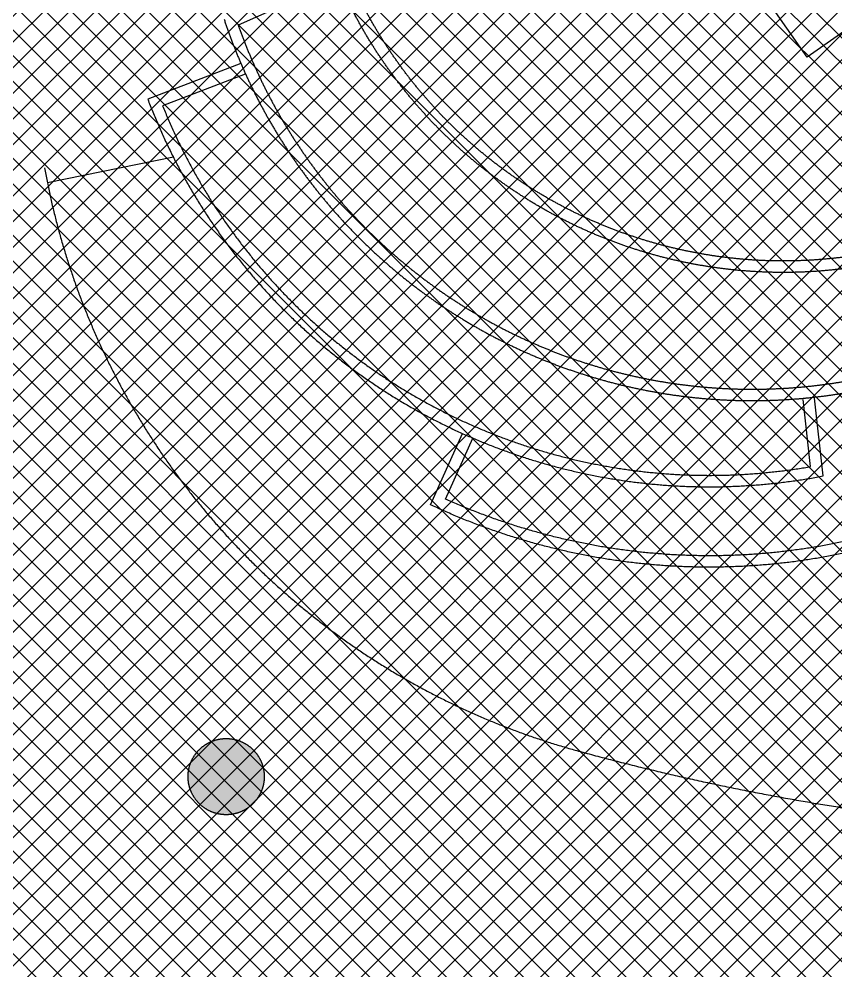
# Model space of a CAD drawing. Header units: millimetres. Extents: x 12325263 to 13848842, y -1463133 to 573208.
# Drawn here: x 12504459 to 12515185, y -588633 to -576141 of the extents above; entities that cross this region are included whole.
import ezdxf
from ezdxf.xclip import XClip

# ---------------------------------------------------------------- set-up
doc = ezdxf.new("R2010")
doc.units = ezdxf.units.MM
doc.header["$LTSCALE"] = 1000
doc.header["$XCLIPFRAME"] = 0
for name, color, linetype in [('0-LA轮廓线', 4, 'Continuous'), ('A-WALL-PATT', 8, 'Continuous'), ('s-首层组合pm$0$13-J-地下室柱$0$地下室柱网$0$0q-柱0', 6, 'Continuous'), ('s-首层组合pm$0$13-J-地下室柱$0$地下室柱网$0$0q-柱填充', 5, 'Continuous'), ('s-首层组合pm$0$hs$0$首二层+地下室_04(1)$0$0F$0$12#楼首层平面图$0$CURTWALL', 2, 'Continuous'), ('s-首层组合pm$0$WALL', 4, 'Continuous')]:
    doc.layers.add(name, color=color, linetype=linetype)

# ---------------------------------------------------------------- blocks, each defined once
blk = doc.blocks.new('A$C624508B3')
at = {"layer": '0-LA轮廓线', "color": 250}
for points in [[(-39661, -143354), (-42419, -146111), (-44647, -143884, 0.414206), (-46344, -143884), (-46352, -143892, -0.159204), (-48666, -145162, -0.099726), (-52433, -145173, 0.522774), (-52963, -145800), (-52641, -147000)], [(-30176, -144315), (-35555, -145259, 0.157146), (-38891, -147020, -0.528706), (-49013, -145226, -0.528706)], [(-30150, -144463), (-35529, -145407, 0.157146), (-38784, -147125, -0.53076), (-49167, -145251, -0.53076)], [(-48639, -146173), (-49849, -146991, 0.463078), (-39130, -149058), (-39795, -147966)], [(-50047, -146943, 0.474358), (-38934, -149091)], [(-49650, -147610), (-50645, -148204, 0.353599), (-41446, -151396), (-41695, -150547)], [(-50852, -148152, 0.364119), (-41262, -151488)], [(-52031, -149275, 0.288549), (-43802, -155600, 0.029438), (-40087, -155729, -4.530639)], [(-40558, -152167, -0.169292), (-46094, -152645), (-45877, -151796)], [(-40589, -152344, -0.170758), (-46276, -152752)]]:
    blk.add_lwpolyline(points, format="xyb", dxfattribs=at)
for points in [[(-49727, -147481), (-50852, -148152)], [(-50388, -148844), (-51960, -149461)], [(-41262, -151488), (-41552, -150505)], [(-46276, -152752), (-46022, -151759)]]:
    blk.add_lwpolyline(points, dxfattribs=at)
blk = doc.blocks.new('A$C3A5F05FE')
at = {"layer": 's-首层组合pm$0$13-J-地下室柱$0$地下室柱网$0$0q-柱填充'}
h = blk.add_hatch(color=252, dxfattribs=at)
h.dxf.hatch_style = 1
edge = h.paths.add_edge_path()
edge.add_arc((75128.6, 79541.1), 500, 0, 360)
at = {"layer": 's-首层组合pm$0$13-J-地下室柱$0$地下室柱网$0$0q-柱0', "color": 252}
blk.add_circle((75128.6, 79541.1), 500, dxfattribs=at)
at = {"layer": 's-首层组合pm$0$WALL', "color": 252}
blk.add_circle((75128.6, 79541.1), 500, dxfattribs=at)
at = {"rotation": 359.9999703432161}
blk.add_blockref('A$C624508B3', (123429.3, 236271.5), dxfattribs=at)

msp = doc.modelspace()

# ---------------------------------------------------------------- hatches: boundary and pattern name
at = {"layer": 'A-WALL-PATT'}
h = msp.add_hatch(dxfattribs=at)
h.set_pattern_fill('ANSI37', color=252, scale=150)
h.set_pattern_definition([(45, (-400000, 0), (-168.3798023, 168.3798023), []), (135, (-400000, 0), (-168.3798023, -168.3798023), [])])
edge = h.paths.add_edge_path()
edge.add_line((12617170, -539458), (12627664.7, -539458))
edge.add_line((12627664.7, -539458), (12617498.2, -546587.6))
edge.add_line((12617498.2, -546587.6), (12598406.6, -559976.1))
edge.add_line((12598406.6, -559976.1), (12585091.3, -540989.1))
edge.add_line((12585091.3, -540989.1), (12584144.7, -541197.3))
edge.add_line((12584144.7, -541197.3), (12583864.1, -542803.9))
edge.add_arc((12578880.4, -541928.7), 5060, 269.14738, 350.03971, ccw=False)
edge.add_arc((12578698.9, -554127.5), 7140.2, 89.14809, 125.03345)
edge.add_line((12574600, -548281), (12560037.5, -558490.6))
edge.add_line((12560037.5, -558490.6), (12559927.1, -558471.2))
edge.add_line((12559927.1, -558471.2), (12559927.1, -564050))
edge.add_line((12559927.1, -564050), (12558858.8, -564810))
edge.add_line((12558858.8, -564810), (12559927.1, -566333.2))
edge.add_line((12559927.1, -566333.2), (12559927.6, -588159))
edge.add_line((12559927.6, -588159), (12558263.3, -589586.8))
edge.add_line((12558263.3, -589586.8), (12557796.8, -589586.8))
edge.add_line((12557796.8, -589586.8), (12557796.8, -598151.2))
edge.add_line((12557796.8, -598151.2), (12560482.1, -600836.4))
edge.add_arc((12552451.5, -592361.2), 11675.6, 270.02561, 313.45682, ccw=False)
edge.add_line((12552456.7, -604036.8), (12551424.9, -604036.8))
edge.add_arc((12551424.9, -607536.8), 3500, 90, 186.80534)
edge.add_line((12547949.6, -607951.5), (12549871.4, -624055.3))
edge.add_line((12549871.4, -624055.3), (12550966.8, -633201.5))
edge.add_line((12550966.8, -633201.5), (12550966.8, -643886.8))
edge.add_line((12550966.8, -643886.8), (12550966.8, -653386.8))
edge.add_line((12550966.8, -653386.8), (12614072.2, -653386.8))
edge.add_line((12614072.2, -653386.8), (12616970.5, -653386.8))
edge.add_arc((12639113.3, -663769.1), 24455.9, 154.87893, 159.83059)
edge.add_arc((12619069.5, -656056.1), 3000, 166.12633, 249.14639)
edge.add_arc((12632240.8, -621479.9), 40000, 249.14639, 262.18067)
edge.add_line((12626798.8, -661108), (12526241.6, -661108))
edge.add_line((12526241.6, -661108), (12526241.6, -616108))
edge.add_line((12526241.6, -616108), (12504241.6, -616108))
edge.add_line((12504241.6, -616108), (12504241.6, -539458))
edge.add_line((12504241.6, -539458), (12586460, -539458))
edge.add_line((12586460, -539458), (12617170, -539458))

# ---------------------------------------------------------------- next in the draw order: block references
at = {"layer": 's-首层组合pm$0$hs$0$首二层+地下室_04(1)$0$0F$0$12#楼首层平面图$0$CURTWALL'}
ref = msp.add_blockref('A$C3A5F05FE', (12419426.3, -651432.9), dxfattribs=dict(at, rotation=350.0412449425006))
XClip(ref).set_block_clipping_path([(195513.2503203545, 148017.0485826777), (64172.5014155116, 124955.6050650277), (77428.2917839233, 49460.5289228798), (99096.806788845, 53265.1915204667), (106879.0711930003, 8943.2290103992), (216551.3050909508, 28200.0099301159)])

doc.saveas('drawing.dxf')
